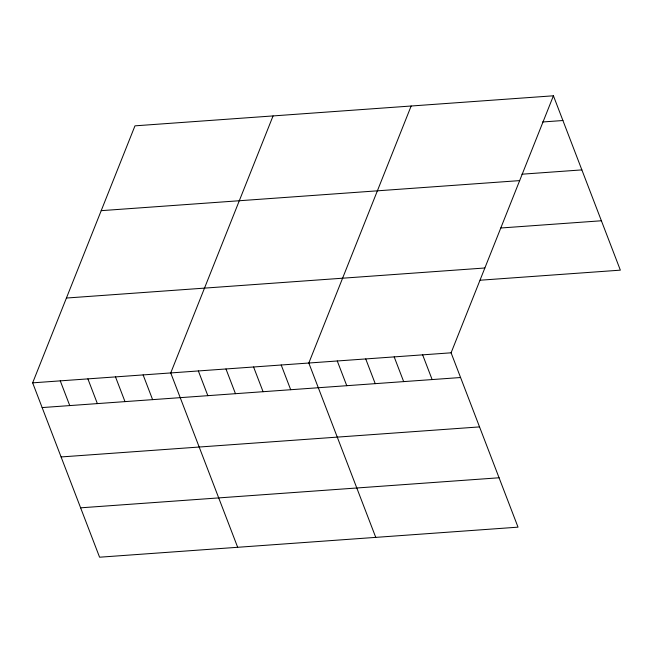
<?xml version="1.0" encoding="UTF-8"?>
<svg xmlns="http://www.w3.org/2000/svg" width="653" height="653" viewBox="0 0 653 653"><rect width="100%" height="100%" fill="white"/><g stroke="black" fill="none" stroke-linecap="round" stroke-linejoin="round"><path stroke-width="0.98" d="M553.426 95.795L451.092 352.808L518.025 527.159L99.574 557.205L32.65 382.846L134.975 125.841L553.426 95.795L620.35 270.154L480.11 280.219M273.068 115.924L170.735 372.936L237.668 547.287M411.153 106.015L308.82 363.019L375.753 537.37M542.586 121.98L562.91 120.519M521.91 174.204L581.864 169.894M101.207 210.658L519.649 180.612M500.786 227.995L601.397 220.771M66.418 298.037L484.861 267.991M32.65 382.846L451.092 352.808M42.143 407.57L460.585 377.524M61.096 456.945L479.539 426.907M80.621 507.822L499.063 477.776M422.638 354.848L432.131 379.564M394.183 356.889L403.676 381.613M365.729 358.93L375.222 383.654M337.274 360.978L346.767 385.694M281.206 365.003L290.691 389.719M253.584 366.986L263.077 391.702M225.971 368.969L235.464 393.686M198.357 370.953L207.842 395.669M143.121 374.92L152.606 399.636M115.499 376.903L124.992 401.619M87.886 378.879L97.37 403.603M60.264 380.862L69.757 405.586"/></g></svg>
